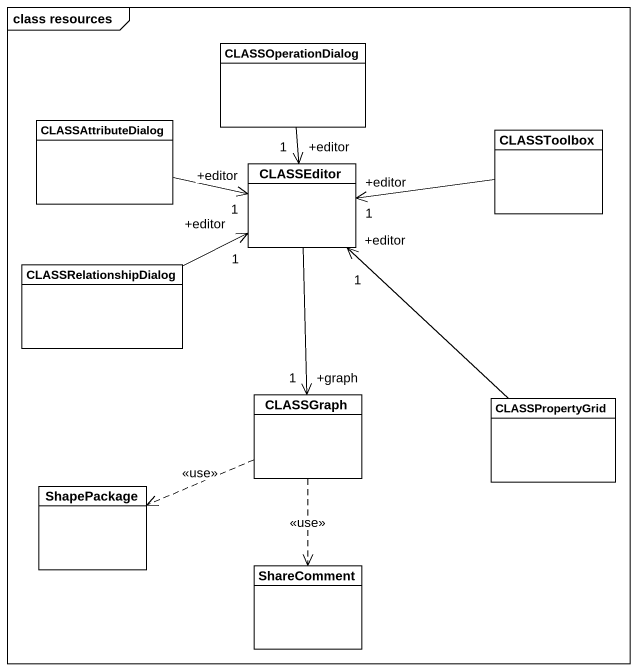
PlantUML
@startuml
mainframe class resources
hide circle
hide empty members
class CLASSOperationDialog
class CLASSAttributeDialog
class CLASSToolbox
class CLASSEditor
class CLASSRelationshipDialog
class CLASSGraph
class CLASSPropertyGrid
class ShapePackage
class ShareComment
CLASSOperationDialog --> "+editor\n1" CLASSEditor
CLASSAttributeDialog -right-> "+editor\n1" CLASSEditor
CLASSToolbox -left-> "+editor\n1" CLASSEditor
CLASSEditor --> "+graph\n1" CLASSGraph
CLASSRelationshipDialog -right-> "+editor\n1" CLASSEditor
CLASSGraph .left.> ShapePackage : <<use>>
CLASSGraph ..> ShareComment : <<use>>
CLASSPropertyGrid -up-> "+editor\n1" CLASSEditor
@enduml
